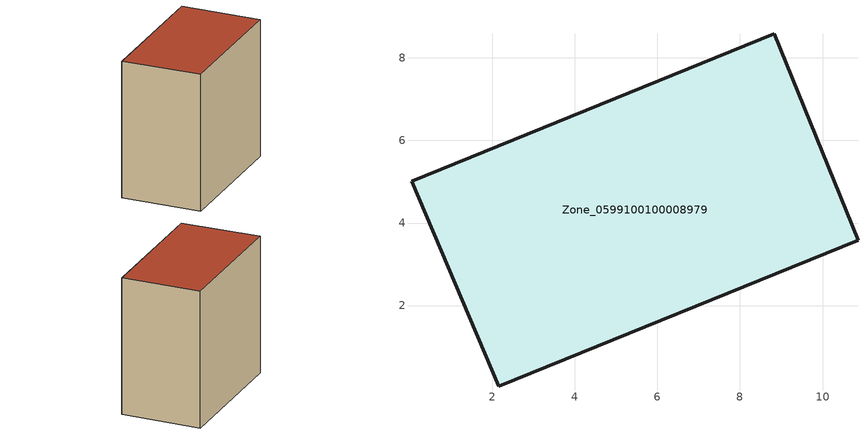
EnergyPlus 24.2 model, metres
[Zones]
Zone_0599100100008979
 floor ground (C_G): 8.83,8.58 10.86,3.59 2.15,0.05 0.04,5.01 z0
 wall outside (C_F): 10.86,3.59 8.83,8.58 0.04,5.01 2.15,0.05 10.86,3.59 z0:9.39
 roof outside (C_R): 0.04,5.01 2.15,0.05 10.86,3.59 8.83,8.58 z9.39
[BUILDING]
Pand.0599100100008979: North Axis=0; Terrain=City; Loads Convergence Tolerance Value=0.04; Temperature Convergence Tolerance Value=0.4; Solar Distribution=FullExterior; Maximum Number of Warmup Days=25; Minimum Number of Warmup Days=1
[Site:Location]
Rotterdam.The.Hague.AP_ZH_NLD Design_Conditions: Latitude=51.96; Longitude=4.45; Time Zone=1; Elevation=-4.5
[SITE:GROUNDTEMPERATURE:BUILDINGSURFACE]
18, 18, 18, 18, 18, 18, 18, 18, 18, 18, 18, 18
[MATERIAL] Thermal Absorptance=0.9; Solar Absorptance=0.7; Visible Absorptance=0.7
Name | Roughness | Thickness | Conductivity | Density | Specific Heat
G.TI.2006-2014 | MediumSmooth | 0.15 | 0.06 | 540 | 1210
F.TI.2006-2014 | Rough | 0.3 | 0.12 | 1920 | 840
R.TI.2006-2014 | MediumRough | 0.2 | 0.08 | 1500 | 1000
[CONSTRUCTION]
C_G: G.TI.2006-2014
C_F: F.TI.2006-2014
C_R: R.TI.2006-2014
[ZONE]
Zone_0599100100008979: Type=1; Multiplier=1; Ceiling Height=Autocalculate; Volume=Autocalculate; Floor Area=autocalculate; Part of Total Floor Area=Yes
[ZONEINFILTRATION:DESIGNFLOWRATE]
Infil_Zone_0599100100008979: Zone or ZoneList or Space or SpaceList=Zone_0599100100008979; Schedule=AlwaysOn; Design Flow Rate Calculation Method=Flow/Area; Flow Rate per Floor Area=0.0015; Constant Term Coefficient=1; Temperature Term Coefficient=0; Velocity Term Coefficient=0; Velocity Squared Term Coefficient=0
[HVACTEMPLATE:ZONE:IDEALLOADSAIRSYSTEM]
Zone_0599100100008979: Maximum Heating Supply Air Temperature=50; Minimum Cooling Supply Air Temperature=13; Maximum Heating Supply Air Humidity Ratio=0.0156; Minimum Cooling Supply Air Humidity Ratio=0.0077; Heating Limit=NoLimit; Cooling Limit=NoLimit; Dehumidification Control Type=ConstantSensibleHeatRatio; Cooling Sensible Heat Ratio=0.7; Dehumidification Setpoint=60; Humidification Control Type=None; Humidification Setpoint=30; Outdoor Air Method=None; Outdoor Air Flow Rate per Person=0.00944; Outdoor Air Flow Rate per Zone Floor Area=0; Outdoor Air Flow Rate per Zone=0; Demand Controlled Ventilation Type=None; Outdoor Air Economizer Type=NoEconomizer; Heat Recovery Type=None; Sensible Heat Recovery Effectiveness=0.7; Latent Heat Recovery Effectiveness=0.65
[ZONECONTROL:THERMOSTAT]
ThermostatControl_Zone_0599100100008979: Zone or ZoneList=Zone_0599100100008979; Control Type Schedule=DualSetpointControlType; Control 1=Thermostat_Zone_0599100100008979; Temperature Difference Between Cutout And Setpoint=0
[THERMOSTATSETPOINT:DUALSETPOINT]
Thermostat_Zone_0599100100008979: Heating Setpoint Temperature Schedule=HeatingSetpoint_Zone_0599100100008979; Cooling Setpoint Temperature Schedule=CoolingSetpoint_Zone_0599100100008979
[SCHEDULE:COMPACT]
HeatingSetpoint_Zone_0599100100008979: Through: 12/31, For: AllDays, Until: 24:00, 21
CoolingSetpoint_Zone_0599100100008979: Through: 12/31, For: AllDays, Until: 24:00, 24
DualSetpointControlType: Through: 12/31, For: AllDays, Until: 24:00, 4
AlwaysOn: Through: 12/31, For: AllDays, Until: 24:00, 1
